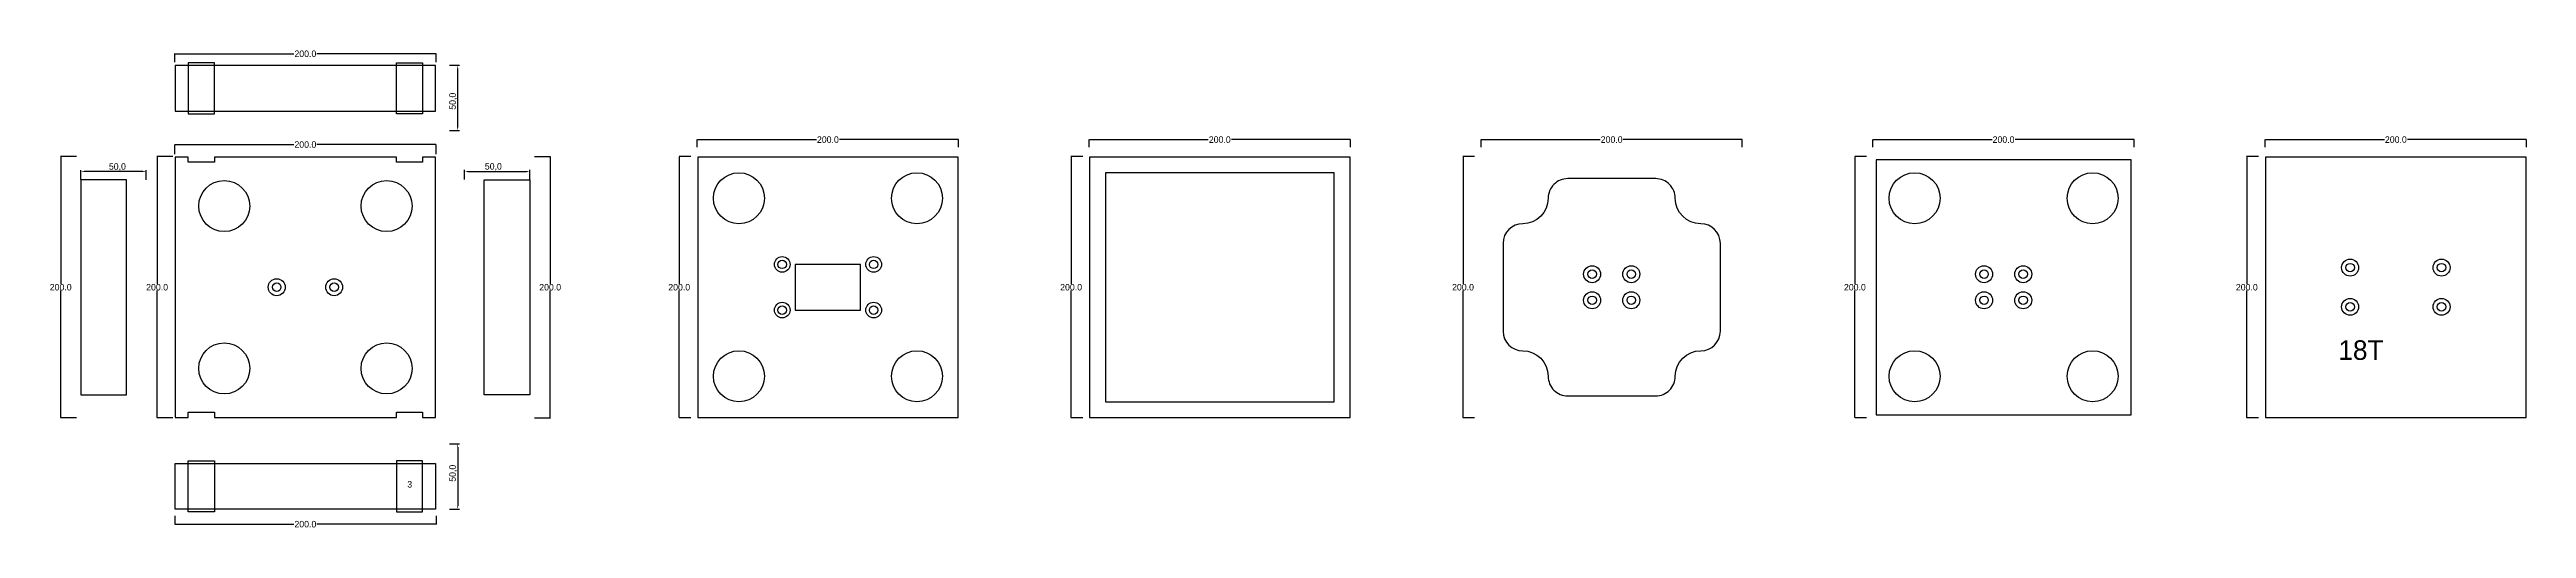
# Model space of a CAD drawing. Header units: millimetres. Extents: x 344 to 2240, y 194 to 561.
import ezdxf

# ---------------------------------------------------------------- set-up
doc = ezdxf.new("R2010")
doc.units = ezdxf.units.MM
for name, color, linetype in [('TEXT', 3, 'Continuous'), ('볼트 구멍', 7, 'Continuous'), ('치구', 7, 'Continuous'), ('치수', 7, 'Continuous')]:
    doc.layers.add(name, color=color, linetype=linetype)
doc.dimstyles.new('ISO-25', dxfattribs={"dimtxt": 2.5, "dimasz": 2.5, "dimexe": 1.25, "dimexo": 0.625, "dimtad": 1, "dimtxsty": 'Standard', "dimcen": 2.5, "dimadec": 0, "dimazin": 0, "dimtfac": 1, "dimtmove": 0, "dimatfit": 3, "dimfxl": 0, "dimarcsym": 0})
doc.dimstyles.get("Standard").update_dxf_attribs({"dimtxt": 7, "dimasz": 0.18, "dimexe": 0.18, "dimexo": 0.0625, "dimgap": 0.09, "dimtad": 0, "dimtih": 1, "dimtoh": 1, "dimdec": 1, "dimzin": 0, "dimdsep": 46, "dimtxsty": 'Standard', "dimcen": 0.09, "dimadec": 0, "dimazin": 0, "dimtfac": 1, "dimtdec": 1, "dimtofl": 0, "dimtmove": 0, "dimatfit": 3, "dimfxl": 0, "dimtolj": 1, "dimtzin": 0, "dimarcsym": 0})

# ---------------------------------------------------------------- blocks, each defined once
blk = doc.blocks.new('*D21')
at = {"layer": 'Defpoints', "color": 0}
for p in [(649.1, 548.9), (656, 548.9), (649.1, 498.9)]:
    blk.add_point(p, dxfattribs=at)
at = {"layer": '치수', "color": 0, "lineweight": -2}
for p, q in [((649.7, 548.9), (657.3, 548.9)), ((656, 501.4), (656, 546.4)), ((649.7, 498.9), (657.3, 498.9))]:
    blk.add_line(p, q, dxfattribs=at)
at = {"layer": '치수', "color": 0}
for points in [[(655.6, 546.4), (656.4, 546.4), (656, 548.9)], [(655.6, 501.4), (656.4, 501.4), (656, 498.9)]]:
    blk.add_solid(points, dxfattribs=at)
at = {"layer": '치수', "color": 0, "insert": (652.5, 521.4), "char_height": 5, "attachment_point": 5, "rotation": 90}
blk.add_mtext('50,0', dxfattribs=at)
blk = doc.blocks.new('*D22')
at = {"layer": 'Defpoints', "color": 0, "linetype": 'Continuous'}
for p in [(1134.6, 479), (1125.6, 279), (1134.6, 279)]:
    blk.add_point(p, dxfattribs=at)
at = {"layer": '치수', "color": 0, "linetype": 'Continuous', "lineweight": -2}
for p, q in [((1134.5, 479), (1125.5, 479)), ((1125.6, 478.8), (1125.6, 381.6)), ((1125.6, 279.2), (1125.6, 376.4)), ((1134.5, 279), (1125.5, 279))]:
    blk.add_line(p, q, dxfattribs=at)
at = {"layer": '치수', "color": 0, "linetype": 'Continuous'}
for points in [[(1125.6, 478.8), (1125.7, 478.8), (1125.6, 479)], [(1125.6, 279.2), (1125.7, 279.2), (1125.6, 279)]]:
    blk.add_solid(points, dxfattribs=at)
at = {"layer": '치수', "color": 0, "linetype": 'Continuous', "insert": (1125.6, 379), "char_height": 5, "attachment_point": 5}
blk.add_mtext('\\A1;200.0', dxfattribs=at)
blk = doc.blocks.new('*D23')
at = {"layer": 'Defpoints', "color": 0, "linetype": 'Continuous'}
for p in [(364.1, 479), (352.1, 279), (364.1, 279)]:
    blk.add_point(p, dxfattribs=at)
at = {"layer": '치수', "color": 0, "linetype": 'Continuous', "lineweight": -2}
for p, q in [((364.1, 479), (351.9, 479)), ((352.1, 478.8), (352.1, 381.6)), ((352.1, 279.2), (352.1, 376.4)), ((364.1, 279), (351.9, 279))]:
    blk.add_line(p, q, dxfattribs=at)
at = {"layer": '치수', "color": 0, "linetype": 'Continuous'}
for points in [[(352, 478.8), (352.1, 478.8), (352.1, 479)], [(352, 279.2), (352.1, 279.2), (352.1, 279)]]:
    blk.add_solid(points, dxfattribs=at)
at = {"layer": '치수', "color": 0, "linetype": 'Continuous', "insert": (352.1, 379), "char_height": 5, "attachment_point": 5}
blk.add_mtext('\\A1;200.0', dxfattribs=at)
blk = doc.blocks.new('*D24')
at = {"layer": 'Defpoints', "color": 0, "linetype": 'Continuous'}
for p in [(438, 479), (425.9, 279), (438, 279)]:
    blk.add_point(p, dxfattribs=at)
at = {"layer": '치수', "color": 0, "linetype": 'Continuous', "lineweight": -2}
for p, q in [((437.9, 479), (425.7, 479)), ((425.9, 478.8), (425.9, 381.6)), ((425.9, 279.2), (425.9, 376.4)), ((437.9, 279), (425.7, 279))]:
    blk.add_line(p, q, dxfattribs=at)
at = {"layer": '치수', "color": 0, "linetype": 'Continuous'}
for points in [[(425.9, 478.8), (425.9, 478.8), (425.9, 479)], [(425.9, 279.2), (425.9, 279.2), (425.9, 279)]]:
    blk.add_solid(points, dxfattribs=at)
at = {"layer": '치수', "color": 0, "linetype": 'Continuous', "insert": (425.9, 379), "char_height": 5, "attachment_point": 5}
blk.add_mtext('\\A1;200.0', dxfattribs=at)
blk = doc.blocks.new('*D25')
at = {"layer": 'Defpoints', "color": 0, "linetype": 'Continuous'}
for p in [(834.6, 479), (825.6, 279), (834.6, 279)]:
    blk.add_point(p, dxfattribs=at)
at = {"layer": '치수', "color": 0, "linetype": 'Continuous', "lineweight": -2}
for p, q in [((834.5, 479), (825.5, 479)), ((825.6, 478.8), (825.6, 381.6)), ((825.6, 279.2), (825.6, 376.4)), ((834.5, 279), (825.5, 279))]:
    blk.add_line(p, q, dxfattribs=at)
at = {"layer": '치수', "color": 0, "linetype": 'Continuous'}
for points in [[(825.6, 478.8), (825.7, 478.8), (825.6, 479)], [(825.6, 279.2), (825.7, 279.2), (825.6, 279)]]:
    blk.add_solid(points, dxfattribs=at)
at = {"layer": '치수', "color": 0, "linetype": 'Continuous', "insert": (825.6, 379), "char_height": 5, "attachment_point": 5}
blk.add_mtext('\\A1;200.0', dxfattribs=at)
blk = doc.blocks.new('*D26')
at = {"layer": 'Defpoints', "color": 0, "linetype": 'Continuous'}
for p in [(714.7, 479), (714.7, 279), (726.8, 279)]:
    blk.add_point(p, dxfattribs=at)
at = {"layer": '치수', "color": 0, "linetype": 'Continuous', "lineweight": -2}
for p, q in [((714.8, 479), (727, 479)), ((726.8, 478.8), (726.8, 381.6)), ((726.8, 279.2), (726.8, 376.4)), ((714.8, 279), (727, 279))]:
    blk.add_line(p, q, dxfattribs=at)
at = {"layer": '치수', "color": 0, "linetype": 'Continuous'}
for points in [[(726.8, 478.8), (726.8, 478.8), (726.8, 479)], [(726.8, 279.2), (726.8, 279.2), (726.8, 279)]]:
    blk.add_solid(points, dxfattribs=at)
at = {"layer": '치수', "color": 0, "linetype": 'Continuous', "insert": (726.8, 379), "char_height": 5, "attachment_point": 5}
blk.add_mtext('\\A1;200.0', dxfattribs=at)
blk = doc.blocks.new('*D27')
at = {"layer": 'Defpoints', "color": 0, "linetype": 'Continuous'}
for p in [(439.4, 204), (639.4, 204), (639.4, 197.6)]:
    blk.add_point(p, dxfattribs=at)
at = {"layer": '치수', "color": 0, "linetype": 'Continuous', "lineweight": -2}
for p, q in [((439.4, 204), (439.4, 197.4)), ((439.6, 197.6), (530.6, 197.6)), ((639.3, 197.6), (548.3, 197.6)), ((639.4, 204), (639.4, 197.4))]:
    blk.add_line(p, q, dxfattribs=at)
at = {"layer": '치수', "color": 0, "linetype": 'Continuous'}
for points in [[(439.6, 197.7), (439.6, 197.6), (439.4, 197.6)], [(639.3, 197.7), (639.3, 197.6), (639.4, 197.6)]]:
    blk.add_solid(points, dxfattribs=at)
at = {"layer": '치수', "color": 0, "linetype": 'Continuous', "insert": (539.4, 197.6), "char_height": 5, "attachment_point": 5}
blk.add_mtext('\\A1;200.0', dxfattribs=at)
blk = doc.blocks.new('*D28')
at = {"layer": 'Defpoints', "color": 0}
for p in [(649.1, 259.1), (649.1, 209.1), (656, 209.1)]:
    blk.add_point(p, dxfattribs=at)
at = {"layer": '치수', "color": 0, "lineweight": -2}
for p, q in [((649.7, 259.1), (657.3, 259.1)), ((656, 256.6), (656, 211.6)), ((649.7, 209.1), (657.3, 209.1))]:
    blk.add_line(p, q, dxfattribs=at)
at = {"layer": '치수', "color": 0}
for points in [[(655.6, 256.6), (656.4, 256.6), (656, 259.1)], [(655.6, 211.6), (656.4, 211.6), (656, 209.1)]]:
    blk.add_solid(points, dxfattribs=at)
at = {"layer": '치수', "color": 0, "insert": (652.5, 236.6), "char_height": 5, "attachment_point": 5, "rotation": 90}
blk.add_mtext('50,0', dxfattribs=at)
blk = doc.blocks.new('*D29')
at = {"layer": 'Defpoints', "color": 0, "linetype": 'Continuous'}
for p in [(439.4, 480.8), (639.4, 488.2), (639.4, 480.8)]:
    blk.add_point(p, dxfattribs=at)
at = {"layer": '치수', "color": 0, "linetype": 'Continuous', "lineweight": -2}
for p, q in [((439.4, 480.9), (439.4, 488.4)), ((439.6, 488.2), (530.6, 488.2)), ((639.3, 488.2), (548.3, 488.2)), ((639.4, 480.9), (639.4, 488.4))]:
    blk.add_line(p, q, dxfattribs=at)
at = {"layer": '치수', "color": 0, "linetype": 'Continuous'}
for points in [[(439.6, 488.3), (439.6, 488.2), (439.4, 488.2)], [(639.3, 488.3), (639.3, 488.2), (639.4, 488.2)]]:
    blk.add_solid(points, dxfattribs=at)
at = {"layer": '치수', "color": 0, "linetype": 'Continuous', "insert": (539.4, 488.2), "char_height": 5, "attachment_point": 5}
blk.add_mtext('\\A1;200.0', dxfattribs=at)
blk = doc.blocks.new('*D30')
at = {"layer": 'Defpoints', "color": 0}
for p in [(367.5, 467.5), (367.5, 460.8), (417.5, 460.7)]:
    blk.add_point(p, dxfattribs=at)
at = {"layer": '치수', "color": 0, "lineweight": -2}
for p, q in [((367.5, 461.4), (367.5, 468.7)), ((415, 467.5), (370, 467.5)), ((417.5, 461.3), (417.5, 468.7))]:
    blk.add_line(p, q, dxfattribs=at)
at = {"layer": '치수', "color": 0}
for points in [[(370, 467.9), (370, 467.1), (367.5, 467.5)], [(415, 467.9), (415, 467.1), (417.5, 467.5)]]:
    blk.add_solid(points, dxfattribs=at)
at = {"layer": '치수', "color": 0, "insert": (395.5, 471), "char_height": 5, "attachment_point": 5}
blk.add_mtext('50,0', dxfattribs=at)
blk = doc.blocks.new('*D31')
at = {"layer": 'Defpoints', "color": 0}
for p in [(661.3, 460.8), (711.3, 467.6), (711.3, 460.8)]:
    blk.add_point(p, dxfattribs=at)
at = {"layer": '치수', "color": 0, "lineweight": -2}
for p, q in [((661.3, 461.4), (661.3, 468.8)), ((663.8, 467.6), (708.8, 467.6)), ((711.3, 461.4), (711.3, 468.8))]:
    blk.add_line(p, q, dxfattribs=at)
at = {"layer": '치수', "color": 0}
for points in [[(663.8, 468), (663.8, 467.2), (661.3, 467.6)], [(708.8, 468), (708.8, 467.2), (711.3, 467.6)]]:
    blk.add_solid(points, dxfattribs=at)
at = {"layer": '치수', "color": 0, "insert": (683.3, 471.1), "char_height": 5, "attachment_point": 5}
blk.add_mtext('50,0', dxfattribs=at)
blk = doc.blocks.new('*D32')
at = {"layer": 'Defpoints', "color": 0, "linetype": 'Continuous'}
for p in [(839.4, 486.1), (1039.4, 492), (1039.4, 486.1)]:
    blk.add_point(p, dxfattribs=at)
at = {"layer": '치수', "color": 0, "linetype": 'Continuous', "lineweight": -2}
for p, q in [((839.4, 486.2), (839.4, 492.2)), ((839.6, 492), (930.6, 492)), ((1039.3, 492), (948.3, 492)), ((1039.4, 486.2), (1039.4, 492.2))]:
    blk.add_line(p, q, dxfattribs=at)
at = {"layer": '치수', "color": 0, "linetype": 'Continuous'}
for points in [[(839.6, 492), (839.6, 492), (839.4, 492)], [(1039.3, 492), (1039.3, 492), (1039.4, 492)]]:
    blk.add_solid(points, dxfattribs=at)
at = {"layer": '치수', "color": 0, "linetype": 'Continuous', "insert": (939.4, 492), "char_height": 5, "attachment_point": 5}
blk.add_mtext('\\A1;200.0', dxfattribs=at)
blk = doc.blocks.new('*D33')
at = {"layer": 'Defpoints', "color": 0, "linetype": 'Continuous'}
for p in [(1139.4, 486.1), (1339.4, 492), (1339.4, 486.1)]:
    blk.add_point(p, dxfattribs=at)
at = {"layer": '치수', "color": 0, "linetype": 'Continuous', "lineweight": -2}
for p, q in [((1139.4, 486.2), (1139.4, 492.2)), ((1139.6, 492), (1230.6, 492)), ((1339.3, 492), (1248.3, 492)), ((1339.4, 486.2), (1339.4, 492.2))]:
    blk.add_line(p, q, dxfattribs=at)
at = {"layer": '치수', "color": 0, "linetype": 'Continuous'}
for points in [[(1139.6, 492), (1139.6, 492), (1139.4, 492)], [(1339.3, 492), (1339.3, 492), (1339.4, 492)]]:
    blk.add_solid(points, dxfattribs=at)
at = {"layer": '치수', "color": 0, "linetype": 'Continuous', "insert": (1239.4, 492), "char_height": 5, "attachment_point": 5}
blk.add_mtext('\\A1;200.0', dxfattribs=at)
blk = doc.blocks.new('*D34')
at = {"layer": 'Defpoints', "color": 0, "linetype": 'Continuous'}
for p in [(1734.6, 479), (1725.6, 279), (1734.6, 279)]:
    blk.add_point(p, dxfattribs=at)
at = {"layer": '치수', "color": 0, "linetype": 'Continuous', "lineweight": -2}
for p, q in [((1734.5, 479), (1725.5, 479)), ((1725.6, 478.8), (1725.6, 381.6)), ((1725.6, 279.2), (1725.6, 376.4)), ((1734.5, 279), (1725.5, 279))]:
    blk.add_line(p, q, dxfattribs=at)
at = {"layer": '치수', "color": 0, "linetype": 'Continuous'}
for points in [[(1725.6, 478.8), (1725.7, 478.8), (1725.6, 479)], [(1725.6, 279.2), (1725.7, 279.2), (1725.6, 279)]]:
    blk.add_solid(points, dxfattribs=at)
at = {"layer": '치수', "color": 0, "linetype": 'Continuous', "insert": (1725.6, 379), "char_height": 5, "attachment_point": 5}
blk.add_mtext('\\A1;200.0', dxfattribs=at)
blk = doc.blocks.new('*D35')
at = {"layer": 'Defpoints', "color": 0, "linetype": 'Continuous'}
for p in [(2034.6, 479), (2025.6, 279), (2034.6, 279)]:
    blk.add_point(p, dxfattribs=at)
at = {"layer": '치수', "color": 0, "linetype": 'Continuous', "lineweight": -2}
for p, q in [((2034.5, 479), (2025.5, 479)), ((2025.6, 478.8), (2025.6, 381.6)), ((2025.6, 279.2), (2025.6, 376.4)), ((2034.5, 279), (2025.5, 279))]:
    blk.add_line(p, q, dxfattribs=at)
at = {"layer": '치수', "color": 0, "linetype": 'Continuous'}
for points in [[(2025.6, 478.8), (2025.7, 478.8), (2025.6, 479)], [(2025.6, 279.2), (2025.7, 279.2), (2025.6, 279)]]:
    blk.add_solid(points, dxfattribs=at)
at = {"layer": '치수', "color": 0, "linetype": 'Continuous', "insert": (2025.6, 379), "char_height": 5, "attachment_point": 5}
blk.add_mtext('\\A1;200.0', dxfattribs=at)
blk = doc.blocks.new('*D36')
at = {"layer": 'Defpoints', "color": 0, "linetype": 'Continuous'}
for p in [(1434.6, 479), (1425.6, 279), (1434.6, 279)]:
    blk.add_point(p, dxfattribs=at)
at = {"layer": '치수', "color": 0, "linetype": 'Continuous', "lineweight": -2}
for p, q in [((1434.5, 479), (1425.5, 479)), ((1425.6, 478.8), (1425.6, 381.6)), ((1425.6, 279.2), (1425.6, 376.4)), ((1434.5, 279), (1425.5, 279))]:
    blk.add_line(p, q, dxfattribs=at)
at = {"layer": '치수', "color": 0, "linetype": 'Continuous'}
for points in [[(1425.6, 478.8), (1425.7, 478.8), (1425.6, 479)], [(1425.6, 279.2), (1425.7, 279.2), (1425.6, 279)]]:
    blk.add_solid(points, dxfattribs=at)
at = {"layer": '치수', "color": 0, "linetype": 'Continuous', "insert": (1425.6, 379), "char_height": 5, "attachment_point": 5}
blk.add_mtext('\\A1;200.0', dxfattribs=at)
blk = doc.blocks.new('*D37')
at = {"layer": 'Defpoints', "color": 0, "linetype": 'Continuous'}
for p in [(1439.4, 486.1), (1639.4, 492), (1639.4, 486.1)]:
    blk.add_point(p, dxfattribs=at)
at = {"layer": '치수', "color": 0, "linetype": 'Continuous', "lineweight": -2}
for p, q in [((1439.4, 486.2), (1439.4, 492.2)), ((1439.6, 492), (1530.6, 492)), ((1639.3, 492), (1548.3, 492)), ((1639.4, 486.2), (1639.4, 492.2))]:
    blk.add_line(p, q, dxfattribs=at)
at = {"layer": '치수', "color": 0, "linetype": 'Continuous'}
for points in [[(1439.6, 492), (1439.6, 492), (1439.4, 492)], [(1639.3, 492), (1639.3, 492), (1639.4, 492)]]:
    blk.add_solid(points, dxfattribs=at)
at = {"layer": '치수', "color": 0, "linetype": 'Continuous', "insert": (1539.4, 492), "char_height": 5, "attachment_point": 5}
blk.add_mtext('\\A1;200.0', dxfattribs=at)
blk = doc.blocks.new('*D38')
at = {"layer": 'Defpoints', "color": 0, "linetype": 'Continuous'}
for p in [(1739.4, 486.1), (1939.4, 492), (1939.4, 486.1)]:
    blk.add_point(p, dxfattribs=at)
at = {"layer": '치수', "color": 0, "linetype": 'Continuous', "lineweight": -2}
for p, q in [((1739.4, 486.2), (1739.4, 492.2)), ((1739.6, 492), (1830.6, 492)), ((1939.3, 492), (1848.3, 492)), ((1939.4, 486.2), (1939.4, 492.2))]:
    blk.add_line(p, q, dxfattribs=at)
at = {"layer": '치수', "color": 0, "linetype": 'Continuous'}
for points in [[(1739.6, 492), (1739.6, 492), (1739.4, 492)], [(1939.3, 492), (1939.3, 492), (1939.4, 492)]]:
    blk.add_solid(points, dxfattribs=at)
at = {"layer": '치수', "color": 0, "linetype": 'Continuous', "insert": (1839.4, 492), "char_height": 5, "attachment_point": 5}
blk.add_mtext('\\A1;200.0', dxfattribs=at)
blk = doc.blocks.new('*D39')
at = {"layer": 'Defpoints', "color": 0, "linetype": 'Continuous'}
for p in [(2039.7, 486.1), (2239.7, 492), (2239.7, 486.1)]:
    blk.add_point(p, dxfattribs=at)
at = {"layer": '치수', "color": 0, "linetype": 'Continuous', "lineweight": -2}
for p, q in [((2039.7, 486.2), (2039.7, 492.2)), ((2039.9, 492), (2130.9, 492)), ((2239.5, 492), (2148.5, 492)), ((2239.7, 486.2), (2239.7, 492.2))]:
    blk.add_line(p, q, dxfattribs=at)
at = {"layer": '치수', "color": 0, "linetype": 'Continuous'}
for points in [[(2039.9, 492), (2039.9, 492), (2039.7, 492)], [(2239.5, 492), (2239.5, 492), (2239.7, 492)]]:
    blk.add_solid(points, dxfattribs=at)
at = {"layer": '치수', "color": 0, "linetype": 'Continuous', "insert": (2139.7, 492), "char_height": 5, "attachment_point": 5}
blk.add_mtext('\\A1;200.0', dxfattribs=at)
blk = doc.blocks.new('*D40')
at = {"layer": 'Defpoints', "color": 0, "linetype": 'Continuous'}
for p in [(439.4, 551.3), (639.4, 557.7), (639.4, 551.3)]:
    blk.add_point(p, dxfattribs=at)
at = {"layer": '치수', "color": 0, "linetype": 'Continuous', "lineweight": -2}
for p, q in [((439.4, 551.4), (439.4, 557.9)), ((439.6, 557.7), (530.6, 557.7)), ((639.3, 557.7), (548.3, 557.7)), ((639.4, 551.4), (639.4, 557.9))]:
    blk.add_line(p, q, dxfattribs=at)
at = {"layer": '치수', "color": 0, "linetype": 'Continuous'}
for points in [[(439.6, 557.7), (439.6, 557.7), (439.4, 557.7)], [(639.3, 557.7), (639.3, 557.7), (639.4, 557.7)]]:
    blk.add_solid(points, dxfattribs=at)
at = {"layer": '치수', "color": 0, "linetype": 'Continuous', "insert": (539.4, 557.7), "char_height": 5, "attachment_point": 5}
blk.add_mtext('\\A1;200.0', dxfattribs=at)

msp = doc.modelspace()

# ---------------------------------------------------------------- linework, layer by layer
at = {"layer": '볼트 구멍', "color": 3}
msp.add_lwpolyline([(964.44, 361.5), (964.44, 396.5), (914.44, 396.5), (914.44, 361.5)], close=True, dxfattribs=at)
at = {"layer": '볼트 구멍', "color": 6}
for centre, radius in [((904.44, 396.5), 6), ((974.44, 396.5), 6), ((2104.69, 394), 6.5), ((2174.69, 394), 6.5), ((1524.44, 389), 6.5), ((1554.44, 389), 6.5), ((1824.44, 389), 6.5), ((1854.44, 389), 6.5), ((904.44, 361.5), 6), ((974.44, 361.5), 6), ((1524.44, 369), 6.5), ((1554.44, 369), 6.5), ((1824.44, 369), 6.5), ((1854.44, 369), 6.5), ((2104.69, 364), 6.5), ((2174.69, 364), 6.5)]:
    msp.add_circle(centre, radius, dxfattribs=at)
at = {"layer": '볼트 구멍', "color": 3}
for centre in [(904.44, 396.5), (974.44, 396.5), (517.44, 379), (561.44, 379), (1524.44, 389), (1554.44, 389), (1824.44, 389), (1854.44, 389), (2104.69, 394), (2174.69, 394), (904.44, 361.5), (974.44, 361.5), (1524.44, 369), (1554.44, 369), (1824.44, 369), (1854.44, 369), (2104.69, 364), (2174.69, 364)]:
    msp.add_circle(centre, 3.25, dxfattribs=at)
at = {"layer": '볼트 구멍', "color": 2}
for centre in [(517.44, 379), (561.44, 379)]:
    msp.add_circle(centre, 6.5, dxfattribs=at)
at = {"layer": '치구', "color": 1}
for points in [[(449.79, 511.87), (469.79, 511.87), (469.79, 550.87), (449.79, 550.87)], [(629.09, 511.87), (609.09, 511.87), (609.09, 550.87), (629.09, 550.87)], [(449.79, 246.13), (469.79, 246.13), (469.79, 207.13), (449.79, 207.13)], [(629.09, 246.13), (609.09, 246.13), (609.09, 207.13), (629.09, 207.13)]]:
    msp.add_lwpolyline(points, close=True, dxfattribs=at)
at = {"layer": '치구'}
for points in [[(439.79, 513.87), (639.09, 513.87), (639.09, 548.87), (439.79, 548.87)], [(439.79, 279.35), (449.79, 279.35), (449.79, 283.35), (469.79, 283.35), (469.79, 279.35), (609.09, 279.35), (609.09, 283.35), (629.09, 283.35), (629.09, 279.35), (639.09, 279.35), (639.09, 478.65), (629.09, 478.65), (629.09, 474.65), (609.09, 474.65), (609.09, 478.65), (469.79, 478.65), (469.79, 474.65), (449.79, 474.65), (449.79, 478.65), (439.79, 478.65)], [(839.79, 478.65), (839.79, 279.35), (1039.09, 279.35), (1039.09, 478.65)], [(1139.79, 478.65), (1139.79, 279.35), (1339.09, 279.35), (1339.09, 478.65)], [(1741.79, 476.65), (1741.79, 281.35), (1937.09, 281.35), (1937.09, 476.65)], [(2040.04, 478.65), (2040.04, 279.35), (2239.34, 279.35), (2239.34, 478.65)], [(402.54, 461.25), (367.54, 461.25), (367.54, 296.75), (402.54, 296.75)], [(676.34, 461.25), (711.34, 461.25), (711.34, 296.75), (676.34, 296.75)], [(1151.79, 466.65), (1151.79, 291.35), (1327.09, 291.35), (1327.09, 466.65)], [(439.79, 244.13), (639.09, 244.13), (639.09, 209.13), (439.79, 209.13)]]:
    msp.add_lwpolyline(points, close=True, dxfattribs=at)
msp.add_lwpolyline([(1456.29, 412.65), (1456.29, 345.35, 0.4142134), (1471.29, 330.35, -0.4142135), (1490.79, 310.85, 0.4142136), (1505.79, 295.85), (1573.09, 295.85, 0.4142136), (1588.09, 310.85, -0.4142135), (1607.59, 330.35, 0.4142134), (1622.59, 345.35), (1622.59, 412.65, 0.4142134), (1607.59, 427.65, -0.4142135), (1588.09, 447.15, 0.4142136), (1573.09, 462.15), (1505.79, 462.15, 0.4142136), (1490.79, 447.15, -0.4142135), (1471.29, 427.65, 0.4142134)], format="xyb", close=True, dxfattribs=at)
for centre in [(477.29, 441.15), (601.59, 441.15), (871.29, 447.15), (1007.59, 447.15), (1771.29, 447.15), (1907.59, 447.15), (477.29, 316.85), (601.59, 316.85), (871.29, 310.85), (1007.59, 310.85), (1771.29, 310.85), (1907.59, 310.85)]:
    msp.add_circle(centre, 19.5, dxfattribs=at)

# ---------------------------------------------------------------- texts
at = {"layer": 'TEXT', "color": 1}
for s, height, p in [('18T', 15, (2095.7, 323.39)), ('3', 5, (617.43, 225.66))]:
    msp.add_text(s, height=height, dxfattribs=at).set_placement(p)

# ---------------------------------------------------------------- dimensions: what is measured, and where the dimension line sits
at = {"layer": '치수', "color": 4, "linetype": 'Continuous'}
for base, p1, p2, picture, middle in [((639.44, 557.69), (439.44, 551.29), (639.44, 551.29), '*D40', (539.44, 557.69)), ((639.44, 197.62), (439.44, 204.02), (639.44, 204.02), '*D27', (539.44, 197.62))]:
    dim = msp.add_linear_dim(base=base, p1=p1, p2=p2, dimstyle='Standard', override={"dimtxt": 5}, dxfattribs=at)
    dim.commit()
    dim.dimension.update_dxf_attribs({"geometry": picture, "text_midpoint": middle, "dimtype": 160})
at = {"layer": '치수', "color": 4}
for base, p1, p2, angle, picture, middle in [((656.02, 548.87), (649.12, 498.87), (649.12, 548.87), 90, '*D21', (656.02, 521.37)), ((367.54, 467.48), (417.54, 460.7), (367.54, 460.8), 180, '*D30', (395.54, 467.48)), ((656.02, 209.13), (649.12, 259.13), (649.12, 209.13), 270, '*D28', (656.02, 236.63))]:
    dim = msp.add_linear_dim(base=base, p1=p1, p2=p2, angle=angle, dimstyle='ISO-25', override={"dimtxt": 5, "dimdec": 1, "dimzin": 0, "dimtdec": 1}, dxfattribs=at)
    dim.commit()
    dim.dimension.update_dxf_attribs({"geometry": picture, "text_midpoint": middle, "dimtype": 160})
at = {"layer": '치수', "color": 4, "linetype": 'Continuous'}
for base, p1, p2, picture, middle in [((1039.44, 491.99), (839.44, 486.11), (1039.44, 486.11), '*D32', (939.44, 491.99)), ((1339.44, 491.99), (1139.44, 486.11), (1339.44, 486.11), '*D33', (1239.44, 491.99)), ((1639.44, 491.99), (1439.44, 486.11), (1639.44, 486.11), '*D37', (1539.44, 491.99)), ((1939.44, 491.99), (1739.44, 486.11), (1939.44, 486.11), '*D38', (1839.44, 491.99)), ((2239.69, 491.99), (2039.69, 486.11), (2239.69, 486.11), '*D39', (2139.69, 491.99)), ((639.44, 488.22), (439.44, 480.83), (639.44, 480.83), '*D29', (539.44, 488.22))]:
    dim = msp.add_linear_dim(base=base, p1=p1, p2=p2, dimstyle='Standard', override={"dimtxt": 5}, dxfattribs=at)
    dim.commit()
    dim.dimension.update_dxf_attribs({"geometry": picture, "text_midpoint": middle})
for base, p1, p2, picture, middle in [((352.07, 279), (364.14, 479), (364.14, 279), '*D23', (352.07, 379)), ((425.91, 279), (437.98, 479), (437.98, 279), '*D24', (425.91, 379)), ((726.81, 279), (714.74, 479), (714.74, 279), '*D26', (726.81, 379)), ((825.65, 279), (834.55, 479), (834.55, 279), '*D25', (825.65, 379)), ((1125.65, 279), (1134.55, 479), (1134.55, 279), '*D22', (1125.65, 379)), ((1425.65, 279), (1434.55, 479), (1434.55, 279), '*D36', (1425.65, 379)), ((1725.65, 279), (1734.55, 479), (1734.55, 279), '*D34', (1725.65, 379)), ((2025.65, 279), (2034.55, 479), (2034.55, 279), '*D35', (2025.65, 379))]:
    dim = msp.add_linear_dim(base=base, p1=p1, p2=p2, angle=90, dimstyle='Standard', override={"dimtxt": 5}, dxfattribs=at)
    dim.commit()
    dim.dimension.update_dxf_attribs({"geometry": picture, "text_midpoint": middle})
at = {"layer": '치수', "color": 4}
dim = msp.add_linear_dim(base=(711.34, 467.58), p1=(661.34, 460.8), p2=(711.34, 460.8), dimstyle='ISO-25', override={"dimtxt": 5, "dimdec": 1, "dimzin": 0, "dimtdec": 1}, dxfattribs=at)
dim.commit()
dim.dimension.update_dxf_attribs({"geometry": '*D31', "text_midpoint": (683.34, 467.58), "dimtype": 160})

doc.saveas('drawing.dxf')
